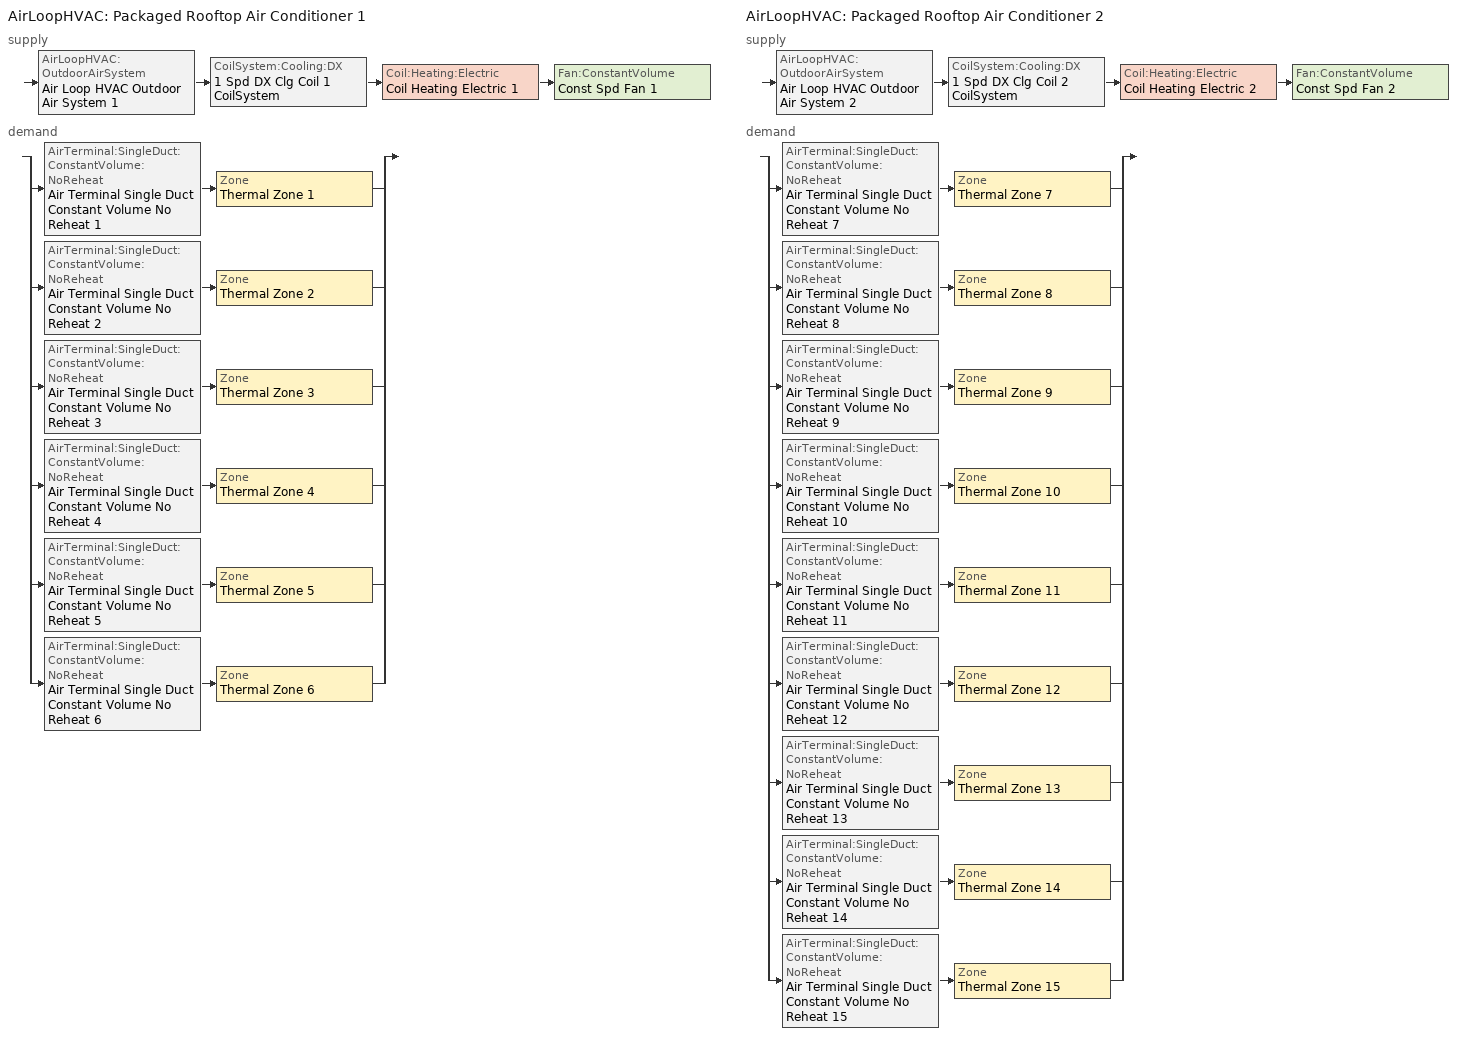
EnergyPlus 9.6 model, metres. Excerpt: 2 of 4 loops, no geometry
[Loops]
AirLoopHVAC 'Packaged Rooftop Air Conditioner 1'
 supply: AirLoopHVAC:OutdoorAirSystem 'Air Loop HVAC Outdoor Air System 1' > CoilSystem:Cooling:DX '1 Spd DX Clg Coil 1 CoilSystem' > Coil:Heating:Electric 'Coil Heating Electric 1' > Fan:ConstantVolume 'Const Spd Fan 1'
 demand: split
  | AirTerminal:SingleDuct:ConstantVolume:NoReheat 'Air Terminal Single Duct Constant Volume No Reheat 1' > Zone 'Thermal Zone 1'
  | AirTerminal:SingleDuct:ConstantVolume:NoReheat 'Air Terminal Single Duct Constant Volume No Reheat 2' > Zone 'Thermal Zone 2'
  | AirTerminal:SingleDuct:ConstantVolume:NoReheat 'Air Terminal Single Duct Constant Volume No Reheat 3' > Zone 'Thermal Zone 3'
  | AirTerminal:SingleDuct:ConstantVolume:NoReheat 'Air Terminal Single Duct Constant Volume No Reheat 4' > Zone 'Thermal Zone 4'
  | AirTerminal:SingleDuct:ConstantVolume:NoReheat 'Air Terminal Single Duct Constant Volume No Reheat 5' > Zone 'Thermal Zone 5'
  | AirTerminal:SingleDuct:ConstantVolume:NoReheat 'Air Terminal Single Duct Constant Volume No Reheat 6' > Zone 'Thermal Zone 6'
AirLoopHVAC 'Packaged Rooftop Air Conditioner 2'
 supply: AirLoopHVAC:OutdoorAirSystem 'Air Loop HVAC Outdoor Air System 2' > CoilSystem:Cooling:DX '1 Spd DX Clg Coil 2 CoilSystem' > Coil:Heating:Electric 'Coil Heating Electric 2' > Fan:ConstantVolume 'Const Spd Fan 2'
 demand: split
  | AirTerminal:SingleDuct:ConstantVolume:NoReheat 'Air Terminal Single Duct Constant Volume No Reheat 7' > Zone 'Thermal Zone 7'
  | AirTerminal:SingleDuct:ConstantVolume:NoReheat 'Air Terminal Single Duct Constant Volume No Reheat 8' > Zone 'Thermal Zone 8'
  | AirTerminal:SingleDuct:ConstantVolume:NoReheat 'Air Terminal Single Duct Constant Volume No Reheat 9' > Zone 'Thermal Zone 9'
  | AirTerminal:SingleDuct:ConstantVolume:NoReheat 'Air Terminal Single Duct Constant Volume No Reheat 10' > Zone 'Thermal Zone 10'
  | AirTerminal:SingleDuct:ConstantVolume:NoReheat 'Air Terminal Single Duct Constant Volume No Reheat 11' > Zone 'Thermal Zone 11'
  | AirTerminal:SingleDuct:ConstantVolume:NoReheat 'Air Terminal Single Duct Constant Volume No Reheat 12' > Zone 'Thermal Zone 12'
  | AirTerminal:SingleDuct:ConstantVolume:NoReheat 'Air Terminal Single Duct Constant Volume No Reheat 13' > Zone 'Thermal Zone 13'
  | AirTerminal:SingleDuct:ConstantVolume:NoReheat 'Air Terminal Single Duct Constant Volume No Reheat 14' > Zone 'Thermal Zone 14'
  | AirTerminal:SingleDuct:ConstantVolume:NoReheat 'Air Terminal Single Duct Constant Volume No Reheat 15' > Zone 'Thermal Zone 15'
[Controller:MechanicalVentilation] Availability Schedule=Always On Discrete; Demand Controlled Ventilation=No; System Outdoor Air Method=ZoneSum
Name | Zone or ZoneList Name 1 | Design Specification Outdoor Air Object Name 1 | Zone or ZoneList Name 2 | Design Specification Outdoor Air Object Name 2 | Zone or ZoneList Name 3 | Design Specification Outdoor Air Object Name 3 | Zone or ZoneList Name 4 | Design Specification Outdoor Air Object Name 4 | Zone or ZoneList Name 5 | Design Specification Outdoor Air Object Name 5 | Zone or ZoneList Name 6 | Design Specification Outdoor Air Object Name 6 | Zone or ZoneList Name 7 | Design Specification Outdoor Air Object Name 7 | Zone or ZoneList Name 8 | Design Specification Outdoor Air Object Name 8 | Zone or ZoneList Name 9 | Design Specification Outdoor Air Object Name 9
Controller Mechanical Ventilation 1 | Thermal Zone 1 | Ventilation 1 | Thermal Zone 2 | Ventilation 2 | Thermal Zone 3 | Ventilation 3 | Thermal Zone 4 | Ventilation 4 | Thermal Zone 5 | Ventilation 5 | Thermal Zone 6 | Ventilation 6
Controller Mechanical Ventilation 2 | Thermal Zone 7 | Ventilation 7 | Thermal Zone 8 | Ventilation 8 | Thermal Zone 9 | Ventilation 9 | Thermal Zone 10 | Ventilation 10 | Thermal Zone 11 | Ventilation 11 | Thermal Zone 12 | Ventilation 12 | Thermal Zone 13 | Ventilation 13 | Thermal Zone 14 | Ventilation 14 | Thermal Zone 15 | Ventilation 15
[AirLoopHVAC] Design Supply Air Flow Rate m3/s=AutoSize; Design Return Air Flow Fraction of Supply Air Flow=1
Packaged Rooftop Air Conditioner 1; Packaged Rooftop Air Conditioner 2
[Sizing:System] Type of Load to Size On=Sensible; Design Outdoor Air Flow Rate m3/s=Autosize; Central Heating Maximum System Air Flow Ratio=0.3; Preheat Design Temperature C=7; Preheat Design Humidity Ratio kgWater/kgDryAir=0.008; Precool Design Temperature C=12.8; Precool Design Humidity Ratio kgWater/kgDryAir=0.008; Type of Zone Sum to Use=NonCoincident; 100% Outdoor Air in Cooling=Yes; 100% Outdoor Air in Heating=Yes; Central Cooling Design Supply Air Humidity Ratio kgWater/kgDryAir=0.0085; Central Heating Design Supply Air Humidity Ratio kgWater/kgDryAir=0.008; Cooling Supply Air Flow Rate Method=DesignDay; Cooling Supply Air Flow Rate m3/s=0; Cooling Supply Air Flow Rate Per Floor Area m3/s-m2=0.00996765; Cooling Fraction of Autosized Cooling Supply Air Flow Rate=1; Cooling Supply Air Flow Rate Per Unit Cooling Capacity m3/s-W=3.94755e-05; Heating Supply Air Flow Rate Method=DesignDay; Heating Supply Air Flow Rate m3/s=0; Heating Supply Air Flow Rate Per Floor Area m3/s-m2=0.00996765; Heating Fraction of Autosized Heating Supply Air Flow Rate=1; Heating Fraction of Autosized Cooling Supply Air Flow Rate=1; Heating Supply Air Flow Rate Per Unit Heating Capacity m3/s-W=3.15882e-05; System Outdoor Air Method=ZoneSum; Zone Maximum Outdoor Air Fraction dimensionless=1; Cooling Design Capacity Method=CoolingDesignCapacity; Cooling Design Capacity W=Autosize; Cooling Design Capacity Per Floor Area W/m2=234.7; Fraction of Autosized Cooling Design Capacity=1; Heating Design Capacity Method=HeatingDesignCapacity; Heating Design Capacity W=Autosize; Heating Design Capacity Per Floor Area W/m2=157; Fraction of Autosized Heating Design Capacity=1; Central Cooling Capacity Control Method=OnOff; Occupant Diversity=Autosize
Name | Central Cooling Design Supply Air Temperature C | Central Heating Design Supply Air Temperature C
Packaged Rooftop Air Conditioner 1 | 14.3 | 40.7
Packaged Rooftop Air Conditioner 2 | 18.6 | 49
[Controller:OutdoorAir] Minimum Outdoor Air Flow Rate m3/s=0; Maximum Outdoor Air Flow Rate m3/s=Autosize; Economizer Control Action Type=ModulateFlow; Economizer Maximum Limit Dry-Bulb Temperature C=28; Economizer Maximum Limit Enthalpy J/kg=64000; Economizer Minimum Limit Dry-Bulb Temperature C=-100; Lockout Type=NoLockout; Minimum Limit Type=FixedMinimum; High Humidity Control=No; Control High Indoor Humidity Based on Outdoor Humidity Ratio=Yes; Heat Recovery Bypass Control Type=BypassWhenWithinEconomizerLimits
Name | Economizer Control Type | Mechanical Ventilation Controller
Controller Outdoor Air 1 | DifferentialDryBulb | Controller Mechanical Ventilation 1
Controller Outdoor Air 2 | NoEconomizer | Controller Mechanical Ventilation 2
[SetpointManager:MixedAir] Control Variable=Temperature
Name | Setpoint Node or NodeList
Node Air Deck Mixed 1 OS Default SPM | Node Air Deck Mixed 1
Node Air Deck Cooling 1 OS Default SPM | Node Air Deck Cooling 1
Node Air Deck Heating 1 OS Default SPM | Node Air Deck Heating 1
Node Air Deck Mixed 2 OS Default SPM | Node Air Deck Mixed 2
Node Air Deck Cooling 2 OS Default SPM | Node Air Deck Cooling 2
Node Air Deck Heating 2 OS Default SPM | Node Air Deck Heating 2
[CoilSystem:Cooling:DX] Availability Schedule=Always On Discrete hvac_library
Name | Cooling Coil
1 Spd DX Clg Coil 1 CoilSystem | 1 Spd DX Clg Coil 1
1 Spd DX Clg Coil 2 CoilSystem | 1 Spd DX Clg Coil 2
[Coil:Cooling:DX:SingleSpeed] Availability Schedule=Always On Discrete hvac_library; Gross Rated Sensible Heat Ratio=Autosize; Rated Air Flow Rate m3/s=Autosize; Rated Evaporator Fan Power Per Volume Flow Rate W/(m3/s)=773.3; Total Cooling Capacity Function of Temperature Curve=OS:Curve:Biquadratic 1; Total Cooling Capacity Function of Flow Fraction Curve=OS:Curve:Quadratic 1; Energy Input Ratio Function of Temperature Curve=OS:Curve:Biquadratic 2; Energy Input Ratio Function of Flow Fraction Curve=OS:Curve:Quadratic 2; Part Load Fraction Correlation Curve=OS:Curve:Quadratic 3; Minimum Outdoor Dry-Bulb Temperature for Compressor Operation C=-25; Condenser Type=AirCooled; Evaporative Condenser Effectiveness=0; Evaporative Condenser Air Flow Rate m3/s=Autosize; Evaporative Condenser Pump Rated Power Consumption W=Autosize; Crankcase Heater Capacity W=0; Maximum Outdoor Dry-Bulb Temperature for Crankcase Heater Operation C=0; Basin Heater Capacity W/K=0; Basin Heater Setpoint Temperature C=10
Name | Gross Rated Total Cooling Capacity W | Gross Rated Cooling COP W/W
1 Spd DX Clg Coil 1 | 41378 | 3.8
1 Spd DX Clg Coil 2 | Autosize | 3.96
[Coil:Heating:Electric] Availability Schedule=Always On Discrete hvac_library
Name | Efficiency | Nominal Capacity W
Coil Heating Electric 1 | 0.75 | Autosize
Coil Heating Electric 2 | 0.87 | 36963
[Fan:ConstantVolume] Availability Schedule=Always On Discrete; Motor Efficiency=0.9; Motor In Airstream Fraction=1
Name | Fan Total Efficiency | Pressure Rise Pa | Maximum Flow Rate m3/s
Const Spd Fan 1 | 0.78 | 1770 | Autosize
Const Spd Fan 2 | 0.64 | 1536 | 130.08
[SetpointManager:Scheduled] Control Variable=Temperature
Name | Schedule | Setpoint Node or NodeList
Setpoint Manager Scheduled Air Duck 1 | Deck_Temperature 1 | Node Air Deck Supply 1
Setpoint Manager Scheduled Air Duck 2 | Deck_Temperature 2 | Node Air Deck Supply 2
[ZoneControl:Thermostat] Temperature Difference Between Cutout And Setpoint deltaC=0
Name | Zone or ZoneList | Control Type Schedule | Control 1
Thermal Zone 1 Thermostat | Thermal Zone 1 | Thermal Zone 1 Thermostat Schedule | Thermostat Setpoint Dual Setpoint 1
Thermal Zone 2 Thermostat | Thermal Zone 2 | Thermal Zone 2 Thermostat Schedule | Thermostat Setpoint Dual Setpoint 2
Thermal Zone 3 Thermostat | Thermal Zone 3 | Thermal Zone 3 Thermostat Schedule | Thermostat Setpoint Dual Setpoint 3
Thermal Zone 4 Thermostat | Thermal Zone 4 | Thermal Zone 4 Thermostat Schedule | Thermostat Setpoint Dual Setpoint 4
Thermal Zone 5 Thermostat | Thermal Zone 5 | Thermal Zone 5 Thermostat Schedule | Thermostat Setpoint Dual Setpoint 5
Thermal Zone 6 Thermostat | Thermal Zone 6 | Thermal Zone 6 Thermostat Schedule | Thermostat Setpoint Dual Setpoint 6
Thermal Zone 7 Thermostat | Thermal Zone 7 | Thermal Zone 7 Thermostat Schedule | Thermostat Setpoint Dual Setpoint 7
Thermal Zone 8 Thermostat | Thermal Zone 8 | Thermal Zone 8 Thermostat Schedule | Thermostat Setpoint Dual Setpoint 8
Thermal Zone 9 Thermostat | Thermal Zone 9 | Thermal Zone 9 Thermostat Schedule | Thermostat Setpoint Dual Setpoint 9
Thermal Zone 10 Thermostat | Thermal Zone 10 | Thermal Zone 10 Thermostat Schedule | Thermostat Setpoint Dual Setpoint 10
Thermal Zone 11 Thermostat | Thermal Zone 11 | Thermal Zone 11 Thermostat Schedule | Thermostat Setpoint Dual Setpoint 11
Thermal Zone 12 Thermostat | Thermal Zone 12 | Thermal Zone 12 Thermostat Schedule | Thermostat Setpoint Dual Setpoint 12
Thermal Zone 13 Thermostat | Thermal Zone 13 | Thermal Zone 13 Thermostat Schedule | Thermostat Setpoint Dual Setpoint 13
Thermal Zone 14 Thermostat | Thermal Zone 14 | Thermal Zone 14 Thermostat Schedule | Thermostat Setpoint Dual Setpoint 14
Thermal Zone 15 Thermostat | Thermal Zone 15 | Thermal Zone 15 Thermostat Schedule | Thermostat Setpoint Dual Setpoint 15
[ThermostatSetpoint:DualSetpoint]
Name | Heating Setpoint Temperature Schedule | Cooling Setpoint Temperature Schedule
Thermostat Setpoint Dual Setpoint 1 | HtgSetp 1 | ClgSetp 1
Thermostat Setpoint Dual Setpoint 2 | HtgSetp 2 | ClgSetp 2
Thermostat Setpoint Dual Setpoint 3 | HtgSetp 3 | ClgSetp 3
Thermostat Setpoint Dual Setpoint 4 | HtgSetp 4 | ClgSetp 4
Thermostat Setpoint Dual Setpoint 5 | HtgSetp 5 | ClgSetp 5
Thermostat Setpoint Dual Setpoint 6 | HtgSetp 6 | ClgSetp 6
Thermostat Setpoint Dual Setpoint 7 | HtgSetp 7 | ClgSetp 7
Thermostat Setpoint Dual Setpoint 8 | HtgSetp 8 | ClgSetp 8
Thermostat Setpoint Dual Setpoint 9 | HtgSetp 9 | ClgSetp 9
Thermostat Setpoint Dual Setpoint 10 | HtgSetp 10 | ClgSetp 10
Thermostat Setpoint Dual Setpoint 11 | HtgSetp 11 | ClgSetp 11
Thermostat Setpoint Dual Setpoint 12 | HtgSetp 12 | ClgSetp 12
Thermostat Setpoint Dual Setpoint 13 | HtgSetp 13 | ClgSetp 13
Thermostat Setpoint Dual Setpoint 14 | HtgSetp 14 | ClgSetp 14
Thermostat Setpoint Dual Setpoint 15 | HtgSetp 15 | ClgSetp 15
[AirTerminal:SingleDuct:ConstantVolume:NoReheat] Availability Schedule=Always On Discrete; Maximum Air Flow Rate m3/s=AutoSize
Air Terminal Single Duct Constant Volume No Reheat 1; Air Terminal Single Duct Constant Volume No Reheat 2; Air Terminal Single Duct Constant Volume No Reheat 3; Air Terminal Single Duct Constant Volume No Reheat 4; Air Terminal Single Duct Constant Volume No Reheat 5; Air Terminal Single Duct Constant Volume No Reheat 6; Air Terminal Single Duct Constant Volume No Reheat 7; Air Terminal Single Duct Constant Volume No Reheat 8; Air Terminal Single Duct Constant Volume No Reheat 9; Air Terminal Single Duct Constant Volume No Reheat 10; Air Terminal Single Duct Constant Volume No Reheat 11; Air Terminal Single Duct Constant Volume No Reheat 12; Air Terminal Single Duct Constant Volume No Reheat 13; Air Terminal Single Duct Constant Volume No Reheat 14; Air Terminal Single Duct Constant Volume No Reheat 15
[Zone equipment]
Thermal Zone 1: Air Terminal Single Duct Constant Volume No Reheat 1
Thermal Zone 2: Air Terminal Single Duct Constant Volume No Reheat 2
Thermal Zone 3: Air Terminal Single Duct Constant Volume No Reheat 3
Thermal Zone 4: Air Terminal Single Duct Constant Volume No Reheat 4
Thermal Zone 5: Air Terminal Single Duct Constant Volume No Reheat 5
Thermal Zone 6: Air Terminal Single Duct Constant Volume No Reheat 6
Thermal Zone 7: Air Terminal Single Duct Constant Volume No Reheat 7
Thermal Zone 8: Air Terminal Single Duct Constant Volume No Reheat 8
Thermal Zone 9: Air Terminal Single Duct Constant Volume No Reheat 9
Thermal Zone 10: Air Terminal Single Duct Constant Volume No Reheat 10
Thermal Zone 11: Air Terminal Single Duct Constant Volume No Reheat 11
Thermal Zone 12: Air Terminal Single Duct Constant Volume No Reheat 12
Thermal Zone 13: Air Terminal Single Duct Constant Volume No Reheat 13
Thermal Zone 14: Air Terminal Single Duct Constant Volume No Reheat 14
Thermal Zone 15: Air Terminal Single Duct Constant Volume No Reheat 15
[Sizing:Zone] Zone Cooling Design Supply Air Temperature Input Method=SupplyAirTemperature; Zone Cooling Design Supply Air Temperature Difference deltaC=11.11; Zone Heating Design Supply Air Temperature Input Method=SupplyAirTemperature; Zone Heating Design Supply Air Temperature Difference deltaC=11.11; Zone Cooling Design Supply Air Humidity Ratio kgWater/kgDryAir=0.0085; Zone Heating Design Supply Air Humidity Ratio kgWater/kgDryAir=0.008; Cooling Design Air Flow Method=DesignDay; Cooling Design Air Flow Rate m3/s=0; Cooling Minimum Air Flow per Zone Floor Area m3/s-m2=0.000762; Cooling Minimum Air Flow m3/s=0; Cooling Minimum Air Flow Fraction=0; Heating Design Air Flow Method=DesignDay; Heating Design Air Flow Rate m3/s=0; Heating Maximum Air Flow per Zone Floor Area m3/s-m2=0.002032; Heating Maximum Air Flow m3/s=0.141576; Heating Maximum Air Flow Fraction=0.3; Account for Dedicated Outdoor Air System=No
Name | Zone Cooling Design Supply Air Temperature C | Zone Heating Design Supply Air Temperature C | Design Specification Outdoor Air Object
Thermal Zone 1 | 14.3 | 40.7 | Ventilation 1
Thermal Zone 2 | 14.3 | 40.7 | Ventilation 2
Thermal Zone 3 | 14.3 | 40.7 | Ventilation 3
Thermal Zone 4 | 14.3 | 40.7 | Ventilation 4
Thermal Zone 5 | 14.3 | 40.7 | Ventilation 5
Thermal Zone 6 | 14.3 | 40.7 | Ventilation 6
Thermal Zone 7 | 18.6 | 49 | Ventilation 7
Thermal Zone 8 | 18.6 | 49 | Ventilation 8
Thermal Zone 9 | 18.6 | 49 | Ventilation 9
Thermal Zone 10 | 18.6 | 49 | Ventilation 10
Thermal Zone 11 | 18.6 | 49 | Ventilation 11
Thermal Zone 12 | 18.6 | 49 | Ventilation 12
Thermal Zone 13 | 18.6 | 49 | Ventilation 13
Thermal Zone 14 | 18.6 | 49 | Ventilation 14
Thermal Zone 15 | 18.6 | 49 | Ventilation 15
[DesignSpecification:OutdoorAir] Outdoor Air Method=Sum; Outdoor Air Flow per Person m3/s-person=0; Outdoor Air Flow per Zone Floor Area m3/s-m2=0; Outdoor Air Flow per Zone m3/s=0
Name | Outdoor Air Flow Air Changes per Hour 1/hr
Ventilation 1; Ventilation 2; Ventilation 3; Ventilation 4; Ventilation 5; Ventilation 6 | 3.69
Ventilation 7; Ventilation 8; Ventilation 9; Ventilation 10; Ventilation 11; Ventilation 12; Ventilation 13; Ventilation 14; Ventilation 15 | 1.18
[Schedule:Day:Interval]
HtgSetp Summer Design Day 1; HtgSetp Summer Design Day 2; HtgSetp Summer Design Day 3; HtgSetp Summer Design Day 4; HtgSetp Summer Design Day 5; HtgSetp Summer Design Day 6; HtgSetp Summer Design Day 7; HtgSetp Summer Design Day 8; HtgSetp Summer Design Day 9; HtgSetp Summer Design Day 10; HtgSetp Summer Design Day 11; HtgSetp Summer Design Day 12; HtgSetp Summer Design Day 13; HtgSetp Summer Design Day 14; HtgSetp Summer Design Day 15: No, 24:00, 15.6
HtgSetp Winter Design Day 1; HtgSetp Winter Design Day 2; HtgSetp Winter Design Day 3; HtgSetp Winter Design Day 4; HtgSetp Winter Design Day 5; HtgSetp Winter Design Day 6; HtgSetp Winter Design Day 7; HtgSetp Winter Design Day 8; HtgSetp Winter Design Day 9; HtgSetp Winter Design Day 10; HtgSetp Winter Design Day 11; HtgSetp Winter Design Day 12; HtgSetp Winter Design Day 13; HtgSetp Winter Design Day 14; HtgSetp Winter Design Day 15: No, 24:00, 21
ClgSetp Summer Design Day 1; ClgSetp Summer Design Day 2; ClgSetp Summer Design Day 3; ClgSetp Summer Design Day 4; ClgSetp Summer Design Day 5; ClgSetp Summer Design Day 6; ClgSetp Summer Design Day 7; ClgSetp Summer Design Day 8; ClgSetp Summer Design Day 9; ClgSetp Summer Design Day 10; ClgSetp Summer Design Day 11; ClgSetp Summer Design Day 12; ClgSetp Summer Design Day 13; ClgSetp Summer Design Day 14; ClgSetp Summer Design Day 15: No, 06:00, 26.7, 22:00, 24, 24:00, 26.7
ClgSetp Winter Design Day 1; ClgSetp Winter Design Day 2; ClgSetp Winter Design Day 3; ClgSetp Winter Design Day 4; ClgSetp Winter Design Day 5; ClgSetp Winter Design Day 6; ClgSetp Winter Design Day 7; ClgSetp Winter Design Day 8; ClgSetp Winter Design Day 9; ClgSetp Winter Design Day 10; ClgSetp Winter Design Day 11; ClgSetp Winter Design Day 12; ClgSetp Winter Design Day 13; ClgSetp Winter Design Day 14; ClgSetp Winter Design Day 15: No, 24:00, 26.7
ClgSetp Default Schedule 1; ClgSetp Default Schedule 2; ClgSetp Default Schedule 3; ClgSetp Default Schedule 4; ClgSetp Default Schedule 5; ClgSetp Default Schedule 6; ClgSetp Default Schedule 7; ClgSetp Default Schedule 8; ClgSetp Default Schedule 9; ClgSetp Default Schedule 10; ClgSetp Default Schedule 11; ClgSetp Default Schedule 12: Temperature 37, No, 01:00, 28.3, 02:00, 28.3, 03:00, 28.3, 04:00, 28.3, 05:00, 28.3, 06:00, 28.3, 07:00, 28.3, 08:00, 28.3, 09:00, 26.2, 10:00, 26.2, 11:00, 26.2, 12:00, 26.2, 13:00, 26.2, 14:00, 26.2, 15:00, 26.2, 16:00, 26.2, 17:00, 26.2, 18:00, 26.2, 19:00, 28.3, 20:00, 28.3, 21:00, 28.3, 22:00, 28.3, 23:00, 28.3, 24:00, 28.3
HtgSetp Default Schedule 1; HtgSetp Default Schedule 2; HtgSetp Default Schedule 3; HtgSetp Default Schedule 4; HtgSetp Default Schedule 5; HtgSetp Default Schedule 6; HtgSetp Default Schedule 7; HtgSetp Default Schedule 8; HtgSetp Default Schedule 9; HtgSetp Default Schedule 10; HtgSetp Default Schedule 11; HtgSetp Default Schedule 12: Temperature 36, No, 01:00, 22.1, 02:00, 22.1, 03:00, 22.1, 04:00, 22.1, 05:00, 22.1, 06:00, 22.1, 07:00, 22.1, 08:00, 22.1, 09:00, 20.3, 10:00, 20.3, 11:00, 20.3, 12:00, 20.3, 13:00, 20.3, 14:00, 20.3, 15:00, 20.3, 16:00, 20.3, 17:00, 20.3, 18:00, 20.3, 19:00, 22.1, 20:00, 22.1, 21:00, 22.1, 22:00, 22.1, 23:00, 22.1, 24:00, 22.1
ClgSetp Default Schedule 13; ClgSetp Default Schedule 14; ClgSetp Default Schedule 15: Temperature 37, No, 01:00, 28.4, 02:00, 28.4, 03:00, 28.4, 04:00, 28.4, 05:00, 28.4, 06:00, 28.4, 07:00, 28.4, 08:00, 28.4, 09:00, 24.2, 10:00, 24.2, 11:00, 24.2, 12:00, 24.2, 13:00, 24.2, 14:00, 24.2, 15:00, 28.4, 16:00, 28.4, 17:00, 28.4, 18:00, 28.4, 19:00, 28.4, 20:00, 28.4, 21:00, 28.4, 22:00, 28.4, 23:00, 28.4, 24:00, 28.4
HtgSetp Default Schedule 13; HtgSetp Default Schedule 14; HtgSetp Default Schedule 15: Temperature 36, No, 01:00, 23.1, 02:00, 23.1, 03:00, 23.1, 04:00, 23.1, 05:00, 23.1, 06:00, 23.1, 07:00, 23.1, 08:00, 23.1, 09:00, 21.9, 10:00, 21.9, 11:00, 21.9, 12:00, 21.9, 13:00, 21.9, 14:00, 21.9, 15:00, 23.1, 16:00, 23.1, 17:00, 23.1, 18:00, 23.1, 19:00, 23.1, 20:00, 23.1, 21:00, 23.1, 22:00, 23.1, 23:00, 23.1, 24:00, 23.1
Deck_Temperature_Default 1; Deck_Temperature_Summer_Design_Day 1; Deck_Temperature_Winter_Design_Day 1: No, 24:00, 14.3
Deck_Temperature_Default 2; Deck_Temperature_Summer_Design_Day 2; Deck_Temperature_Winter_Design_Day 2: No, 24:00, 18.6
[Schedule:Week:Daily]
HtgSetp 1 Week Rule - Jan1-Dec31: HtgSetp Default Schedule 1, HtgSetp Default Schedule 1, HtgSetp Default Schedule 1, HtgSetp Default Schedule 1, HtgSetp Default Schedule 1, HtgSetp Default Schedule 1, HtgSetp Default Schedule 1, HtgSetp Default Schedule 1, HtgSetp Summer Design Day 1, HtgSetp Winter Design Day 1, HtgSetp Default Schedule 1, HtgSetp Default Schedule 1
ClgSetp 1 Week Rule - Jan1-Dec31: ClgSetp Default Schedule 1, ClgSetp Default Schedule 1, ClgSetp Default Schedule 1, ClgSetp Default Schedule 1, ClgSetp Default Schedule 1, ClgSetp Default Schedule 1, ClgSetp Default Schedule 1, ClgSetp Default Schedule 1, ClgSetp Summer Design Day 1, ClgSetp Winter Design Day 1, ClgSetp Default Schedule 1, ClgSetp Default Schedule 1
HtgSetp 2 Week Rule - Jan1-Dec31: HtgSetp Default Schedule 2, HtgSetp Default Schedule 2, HtgSetp Default Schedule 2, HtgSetp Default Schedule 2, HtgSetp Default Schedule 2, HtgSetp Default Schedule 2, HtgSetp Default Schedule 2, HtgSetp Default Schedule 2, HtgSetp Summer Design Day 2, HtgSetp Winter Design Day 2, HtgSetp Default Schedule 2, HtgSetp Default Schedule 2
ClgSetp 2 Week Rule - Jan1-Dec31: ClgSetp Default Schedule 2, ClgSetp Default Schedule 2, ClgSetp Default Schedule 2, ClgSetp Default Schedule 2, ClgSetp Default Schedule 2, ClgSetp Default Schedule 2, ClgSetp Default Schedule 2, ClgSetp Default Schedule 2, ClgSetp Summer Design Day 2, ClgSetp Winter Design Day 2, ClgSetp Default Schedule 2, ClgSetp Default Schedule 2
HtgSetp 3 Week Rule - Jan1-Dec31: HtgSetp Default Schedule 3, HtgSetp Default Schedule 3, HtgSetp Default Schedule 3, HtgSetp Default Schedule 3, HtgSetp Default Schedule 3, HtgSetp Default Schedule 3, HtgSetp Default Schedule 3, HtgSetp Default Schedule 3, HtgSetp Summer Design Day 3, HtgSetp Winter Design Day 3, HtgSetp Default Schedule 3, HtgSetp Default Schedule 3
ClgSetp 3 Week Rule - Jan1-Dec31: ClgSetp Default Schedule 3, ClgSetp Default Schedule 3, ClgSetp Default Schedule 3, ClgSetp Default Schedule 3, ClgSetp Default Schedule 3, ClgSetp Default Schedule 3, ClgSetp Default Schedule 3, ClgSetp Default Schedule 3, ClgSetp Summer Design Day 3, ClgSetp Winter Design Day 3, ClgSetp Default Schedule 3, ClgSetp Default Schedule 3
HtgSetp 4 Week Rule - Jan1-Dec31: HtgSetp Default Schedule 4, HtgSetp Default Schedule 4, HtgSetp Default Schedule 4, HtgSetp Default Schedule 4, HtgSetp Default Schedule 4, HtgSetp Default Schedule 4, HtgSetp Default Schedule 4, HtgSetp Default Schedule 4, HtgSetp Summer Design Day 4, HtgSetp Winter Design Day 4, HtgSetp Default Schedule 4, HtgSetp Default Schedule 4
ClgSetp 4 Week Rule - Jan1-Dec31: ClgSetp Default Schedule 4, ClgSetp Default Schedule 4, ClgSetp Default Schedule 4, ClgSetp Default Schedule 4, ClgSetp Default Schedule 4, ClgSetp Default Schedule 4, ClgSetp Default Schedule 4, ClgSetp Default Schedule 4, ClgSetp Summer Design Day 4, ClgSetp Winter Design Day 4, ClgSetp Default Schedule 4, ClgSetp Default Schedule 4
HtgSetp 5 Week Rule - Jan1-Dec31: HtgSetp Default Schedule 5, HtgSetp Default Schedule 5, HtgSetp Default Schedule 5, HtgSetp Default Schedule 5, HtgSetp Default Schedule 5, HtgSetp Default Schedule 5, HtgSetp Default Schedule 5, HtgSetp Default Schedule 5, HtgSetp Summer Design Day 5, HtgSetp Winter Design Day 5, HtgSetp Default Schedule 5, HtgSetp Default Schedule 5
ClgSetp 5 Week Rule - Jan1-Dec31: ClgSetp Default Schedule 5, ClgSetp Default Schedule 5, ClgSetp Default Schedule 5, ClgSetp Default Schedule 5, ClgSetp Default Schedule 5, ClgSetp Default Schedule 5, ClgSetp Default Schedule 5, ClgSetp Default Schedule 5, ClgSetp Summer Design Day 5, ClgSetp Winter Design Day 5, ClgSetp Default Schedule 5, ClgSetp Default Schedule 5
HtgSetp 6 Week Rule - Jan1-Dec31: HtgSetp Default Schedule 6, HtgSetp Default Schedule 6, HtgSetp Default Schedule 6, HtgSetp Default Schedule 6, HtgSetp Default Schedule 6, HtgSetp Default Schedule 6, HtgSetp Default Schedule 6, HtgSetp Default Schedule 6, HtgSetp Summer Design Day 6, HtgSetp Winter Design Day 6, HtgSetp Default Schedule 6, HtgSetp Default Schedule 6
ClgSetp 6 Week Rule - Jan1-Dec31: ClgSetp Default Schedule 6, ClgSetp Default Schedule 6, ClgSetp Default Schedule 6, ClgSetp Default Schedule 6, ClgSetp Default Schedule 6, ClgSetp Default Schedule 6, ClgSetp Default Schedule 6, ClgSetp Default Schedule 6, ClgSetp Summer Design Day 6, ClgSetp Winter Design Day 6, ClgSetp Default Schedule 6, ClgSetp Default Schedule 6
HtgSetp 7 Week Rule - Jan1-Dec31: HtgSetp Default Schedule 7, HtgSetp Default Schedule 7, HtgSetp Default Schedule 7, HtgSetp Default Schedule 7, HtgSetp Default Schedule 7, HtgSetp Default Schedule 7, HtgSetp Default Schedule 7, HtgSetp Default Schedule 7, HtgSetp Summer Design Day 7, HtgSetp Winter Design Day 7, HtgSetp Default Schedule 7, HtgSetp Default Schedule 7
ClgSetp 7 Week Rule - Jan1-Dec31: ClgSetp Default Schedule 7, ClgSetp Default Schedule 7, ClgSetp Default Schedule 7, ClgSetp Default Schedule 7, ClgSetp Default Schedule 7, ClgSetp Default Schedule 7, ClgSetp Default Schedule 7, ClgSetp Default Schedule 7, ClgSetp Summer Design Day 7, ClgSetp Winter Design Day 7, ClgSetp Default Schedule 7, ClgSetp Default Schedule 7
HtgSetp 8 Week Rule - Jan1-Dec31: HtgSetp Default Schedule 8, HtgSetp Default Schedule 8, HtgSetp Default Schedule 8, HtgSetp Default Schedule 8, HtgSetp Default Schedule 8, HtgSetp Default Schedule 8, HtgSetp Default Schedule 8, HtgSetp Default Schedule 8, HtgSetp Summer Design Day 8, HtgSetp Winter Design Day 8, HtgSetp Default Schedule 8, HtgSetp Default Schedule 8
ClgSetp 8 Week Rule - Jan1-Dec31: ClgSetp Default Schedule 8, ClgSetp Default Schedule 8, ClgSetp Default Schedule 8, ClgSetp Default Schedule 8, ClgSetp Default Schedule 8, ClgSetp Default Schedule 8, ClgSetp Default Schedule 8, ClgSetp Default Schedule 8, ClgSetp Summer Design Day 8, ClgSetp Winter Design Day 8, ClgSetp Default Schedule 8, ClgSetp Default Schedule 8
HtgSetp 9 Week Rule - Jan1-Dec31: HtgSetp Default Schedule 9, HtgSetp Default Schedule 9, HtgSetp Default Schedule 9, HtgSetp Default Schedule 9, HtgSetp Default Schedule 9, HtgSetp Default Schedule 9, HtgSetp Default Schedule 9, HtgSetp Default Schedule 9, HtgSetp Summer Design Day 9, HtgSetp Winter Design Day 9, HtgSetp Default Schedule 9, HtgSetp Default Schedule 9
ClgSetp 9 Week Rule - Jan1-Dec31: ClgSetp Default Schedule 9, ClgSetp Default Schedule 9, ClgSetp Default Schedule 9, ClgSetp Default Schedule 9, ClgSetp Default Schedule 9, ClgSetp Default Schedule 9, ClgSetp Default Schedule 9, ClgSetp Default Schedule 9, ClgSetp Summer Design Day 9, ClgSetp Winter Design Day 9, ClgSetp Default Schedule 9, ClgSetp Default Schedule 9
HtgSetp 10 Week Rule - Jan1-Dec31: HtgSetp Default Schedule 10, HtgSetp Default Schedule 10, HtgSetp Default Schedule 10, HtgSetp Default Schedule 10, HtgSetp Default Schedule 10, HtgSetp Default Schedule 10, HtgSetp Default Schedule 10, HtgSetp Default Schedule 10, HtgSetp Summer Design Day 10, HtgSetp Winter Design Day 10, HtgSetp Default Schedule 10, HtgSetp Default Schedule 10
ClgSetp 10 Week Rule - Jan1-Dec31: ClgSetp Default Schedule 10, ClgSetp Default Schedule 10, ClgSetp Default Schedule 10, ClgSetp Default Schedule 10, ClgSetp Default Schedule 10, ClgSetp Default Schedule 10, ClgSetp Default Schedule 10, ClgSetp Default Schedule 10, ClgSetp Summer Design Day 10, ClgSetp Winter Design Day 10, ClgSetp Default Schedule 10, ClgSetp Default Schedule 10
HtgSetp 11 Week Rule - Jan1-Dec31: HtgSetp Default Schedule 11, HtgSetp Default Schedule 11, HtgSetp Default Schedule 11, HtgSetp Default Schedule 11, HtgSetp Default Schedule 11, HtgSetp Default Schedule 11, HtgSetp Default Schedule 11, HtgSetp Default Schedule 11, HtgSetp Summer Design Day 11, HtgSetp Winter Design Day 11, HtgSetp Default Schedule 11, HtgSetp Default Schedule 11
ClgSetp 11 Week Rule - Jan1-Dec31: ClgSetp Default Schedule 11, ClgSetp Default Schedule 11, ClgSetp Default Schedule 11, ClgSetp Default Schedule 11, ClgSetp Default Schedule 11, ClgSetp Default Schedule 11, ClgSetp Default Schedule 11, ClgSetp Default Schedule 11, ClgSetp Summer Design Day 11, ClgSetp Winter Design Day 11, ClgSetp Default Schedule 11, ClgSetp Default Schedule 11
HtgSetp 12 Week Rule - Jan1-Dec31: HtgSetp Default Schedule 12, HtgSetp Default Schedule 12, HtgSetp Default Schedule 12, HtgSetp Default Schedule 12, HtgSetp Default Schedule 12, HtgSetp Default Schedule 12, HtgSetp Default Schedule 12, HtgSetp Default Schedule 12, HtgSetp Summer Design Day 12, HtgSetp Winter Design Day 12, HtgSetp Default Schedule 12, HtgSetp Default Schedule 12
ClgSetp 12 Week Rule - Jan1-Dec31: ClgSetp Default Schedule 12, ClgSetp Default Schedule 12, ClgSetp Default Schedule 12, ClgSetp Default Schedule 12, ClgSetp Default Schedule 12, ClgSetp Default Schedule 12, ClgSetp Default Schedule 12, ClgSetp Default Schedule 12, ClgSetp Summer Design Day 12, ClgSetp Winter Design Day 12, ClgSetp Default Schedule 12, ClgSetp Default Schedule 12
HtgSetp 13 Week Rule - Jan1-Dec31: HtgSetp Default Schedule 13, HtgSetp Default Schedule 13, HtgSetp Default Schedule 13, HtgSetp Default Schedule 13, HtgSetp Default Schedule 13, HtgSetp Default Schedule 13, HtgSetp Default Schedule 13, HtgSetp Default Schedule 13, HtgSetp Summer Design Day 13, HtgSetp Winter Design Day 13, HtgSetp Default Schedule 13, HtgSetp Default Schedule 13
ClgSetp 13 Week Rule - Jan1-Dec31: ClgSetp Default Schedule 13, ClgSetp Default Schedule 13, ClgSetp Default Schedule 13, ClgSetp Default Schedule 13, ClgSetp Default Schedule 13, ClgSetp Default Schedule 13, ClgSetp Default Schedule 13, ClgSetp Default Schedule 13, ClgSetp Summer Design Day 13, ClgSetp Winter Design Day 13, ClgSetp Default Schedule 13, ClgSetp Default Schedule 13
HtgSetp 14 Week Rule - Jan1-Dec31: HtgSetp Default Schedule 14, HtgSetp Default Schedule 14, HtgSetp Default Schedule 14, HtgSetp Default Schedule 14, HtgSetp Default Schedule 14, HtgSetp Default Schedule 14, HtgSetp Default Schedule 14, HtgSetp Default Schedule 14, HtgSetp Summer Design Day 14, HtgSetp Winter Design Day 14, HtgSetp Default Schedule 14, HtgSetp Default Schedule 14
ClgSetp 14 Week Rule - Jan1-Dec31: ClgSetp Default Schedule 14, ClgSetp Default Schedule 14, ClgSetp Default Schedule 14, ClgSetp Default Schedule 14, ClgSetp Default Schedule 14, ClgSetp Default Schedule 14, ClgSetp Default Schedule 14, ClgSetp Default Schedule 14, ClgSetp Summer Design Day 14, ClgSetp Winter Design Day 14, ClgSetp Default Schedule 14, ClgSetp Default Schedule 14
HtgSetp 15 Week Rule - Jan1-Dec31: HtgSetp Default Schedule 15, HtgSetp Default Schedule 15, HtgSetp Default Schedule 15, HtgSetp Default Schedule 15, HtgSetp Default Schedule 15, HtgSetp Default Schedule 15, HtgSetp Default Schedule 15, HtgSetp Default Schedule 15, HtgSetp Summer Design Day 15, HtgSetp Winter Design Day 15, HtgSetp Default Schedule 15, HtgSetp Default Schedule 15
ClgSetp 15 Week Rule - Jan1-Dec31: ClgSetp Default Schedule 15, ClgSetp Default Schedule 15, ClgSetp Default Schedule 15, ClgSetp Default Schedule 15, ClgSetp Default Schedule 15, ClgSetp Default Schedule 15, ClgSetp Default Schedule 15, ClgSetp Default Schedule 15, ClgSetp Summer Design Day 15, ClgSetp Winter Design Day 15, ClgSetp Default Schedule 15, ClgSetp Default Schedule 15
Deck_Temperature 1 Week Rule - Jan1-Dec31: Deck_Temperature_Default 1, Deck_Temperature_Default 1, Deck_Temperature_Default 1, Deck_Temperature_Default 1, Deck_Temperature_Default 1, Deck_Temperature_Default 1, Deck_Temperature_Default 1, Deck_Temperature_Default 1, Deck_Temperature_Summer_Design_Day 1, Deck_Temperature_Winter_Design_Day 1, Deck_Temperature_Default 1, Deck_Temperature_Default 1
Deck_Temperature 2 Week Rule - Jan1-Dec31: Deck_Temperature_Default 2, Deck_Temperature_Default 2, Deck_Temperature_Default 2, Deck_Temperature_Default 2, Deck_Temperature_Default 2, Deck_Temperature_Default 2, Deck_Temperature_Default 2, Deck_Temperature_Default 2, Deck_Temperature_Summer_Design_Day 2, Deck_Temperature_Winter_Design_Day 2, Deck_Temperature_Default 2, Deck_Temperature_Default 2
[Schedule:Year]
HtgSetp 1: HtgSetp 1 Week Rule - Jan1-Dec31, 1, 1, 12, 31
ClgSetp 1: ClgSetp 1 Week Rule - Jan1-Dec31, 1, 1, 12, 31
HtgSetp 2: HtgSetp 2 Week Rule - Jan1-Dec31, 1, 1, 12, 31
ClgSetp 2: ClgSetp 2 Week Rule - Jan1-Dec31, 1, 1, 12, 31
HtgSetp 3: HtgSetp 3 Week Rule - Jan1-Dec31, 1, 1, 12, 31
ClgSetp 3: ClgSetp 3 Week Rule - Jan1-Dec31, 1, 1, 12, 31
HtgSetp 4: HtgSetp 4 Week Rule - Jan1-Dec31, 1, 1, 12, 31
ClgSetp 4: ClgSetp 4 Week Rule - Jan1-Dec31, 1, 1, 12, 31
HtgSetp 5: HtgSetp 5 Week Rule - Jan1-Dec31, 1, 1, 12, 31
ClgSetp 5: ClgSetp 5 Week Rule - Jan1-Dec31, 1, 1, 12, 31
HtgSetp 6: HtgSetp 6 Week Rule - Jan1-Dec31, 1, 1, 12, 31
ClgSetp 6: ClgSetp 6 Week Rule - Jan1-Dec31, 1, 1, 12, 31
HtgSetp 7: HtgSetp 7 Week Rule - Jan1-Dec31, 1, 1, 12, 31
ClgSetp 7: ClgSetp 7 Week Rule - Jan1-Dec31, 1, 1, 12, 31
HtgSetp 8: HtgSetp 8 Week Rule - Jan1-Dec31, 1, 1, 12, 31
ClgSetp 8: ClgSetp 8 Week Rule - Jan1-Dec31, 1, 1, 12, 31
HtgSetp 9: HtgSetp 9 Week Rule - Jan1-Dec31, 1, 1, 12, 31
ClgSetp 9: ClgSetp 9 Week Rule - Jan1-Dec31, 1, 1, 12, 31
HtgSetp 10: HtgSetp 10 Week Rule - Jan1-Dec31, 1, 1, 12, 31
ClgSetp 10: ClgSetp 10 Week Rule - Jan1-Dec31, 1, 1, 12, 31
HtgSetp 11: HtgSetp 11 Week Rule - Jan1-Dec31, 1, 1, 12, 31
ClgSetp 11: ClgSetp 11 Week Rule - Jan1-Dec31, 1, 1, 12, 31
HtgSetp 12: HtgSetp 12 Week Rule - Jan1-Dec31, 1, 1, 12, 31
ClgSetp 12: ClgSetp 12 Week Rule - Jan1-Dec31, 1, 1, 12, 31
HtgSetp 13: HtgSetp 13 Week Rule - Jan1-Dec31, 1, 1, 12, 31
ClgSetp 13: ClgSetp 13 Week Rule - Jan1-Dec31, 1, 1, 12, 31
HtgSetp 14: HtgSetp 14 Week Rule - Jan1-Dec31, 1, 1, 12, 31
ClgSetp 14: ClgSetp 14 Week Rule - Jan1-Dec31, 1, 1, 12, 31
HtgSetp 15: HtgSetp 15 Week Rule - Jan1-Dec31, 1, 1, 12, 31
ClgSetp 15: ClgSetp 15 Week Rule - Jan1-Dec31, 1, 1, 12, 31
Deck_Temperature 1: Deck_Temperature 1 Week Rule - Jan1-Dec31, 1, 1, 12, 31
Deck_Temperature 2: Deck_Temperature 2 Week Rule - Jan1-Dec31, 1, 1, 12, 31
[Schedule:Compact]
Thermal Zone 1 Thermostat Schedule; Thermal Zone 2 Thermostat Schedule; Thermal Zone 3 Thermostat Schedule; Thermal Zone 4 Thermostat Schedule; Thermal Zone 5 Thermostat Schedule; Thermal Zone 6 Thermostat Schedule; Thermal Zone 7 Thermostat Schedule; Thermal Zone 8 Thermostat Schedule; Thermal Zone 9 Thermostat Schedule; Thermal Zone 10 Thermostat Schedule; Thermal Zone 11 Thermostat Schedule; Thermal Zone 12 Thermostat Schedule; Thermal Zone 13 Thermostat Schedule; Thermal Zone 14 Thermostat Schedule; Thermal Zone 15 Thermostat Schedule: Through: 12/31, For: AllDays, Until: 24:00, 4
[Curve:Biquadratic] Minimum Value of x=17; Maximum Value of x=22; Minimum Value of y=13; Maximum Value of y=46
Name | Coefficient1 Constant | Coefficient2 x | Coefficient3 x**2 | Coefficient4 y | Coefficient5 y**2 | Coefficient6 x*y
OS:Curve:Biquadratic 1 | 0.42415 | 0.04426 | -0.00042 | 0.00333 | -8e-05 | -0.00021
OS:Curve:Biquadratic 2 | 1.23649 | -0.02431 | 0.00057 | -0.01434 | 0.00063 | -0.00038
[Curve:Quadratic]
Name | Coefficient1 Constant | Coefficient2 x | Coefficient3 x**2 | Minimum Value of x | Maximum Value of x
OS:Curve:Quadratic 1 | 0.77136 | 0.34053 | -0.11088 | 0.75918 | 1.13877
OS:Curve:Quadratic 2 | 1.2055 | -0.32953 | 0.12308 | 0.75918 | 1.13877
OS:Curve:Quadratic 3 | 0.771 | 0.229 | 0 | 0 | 1
[Schedule:Constant]
Always On Discrete; Always On Discrete hvac_library: 1
